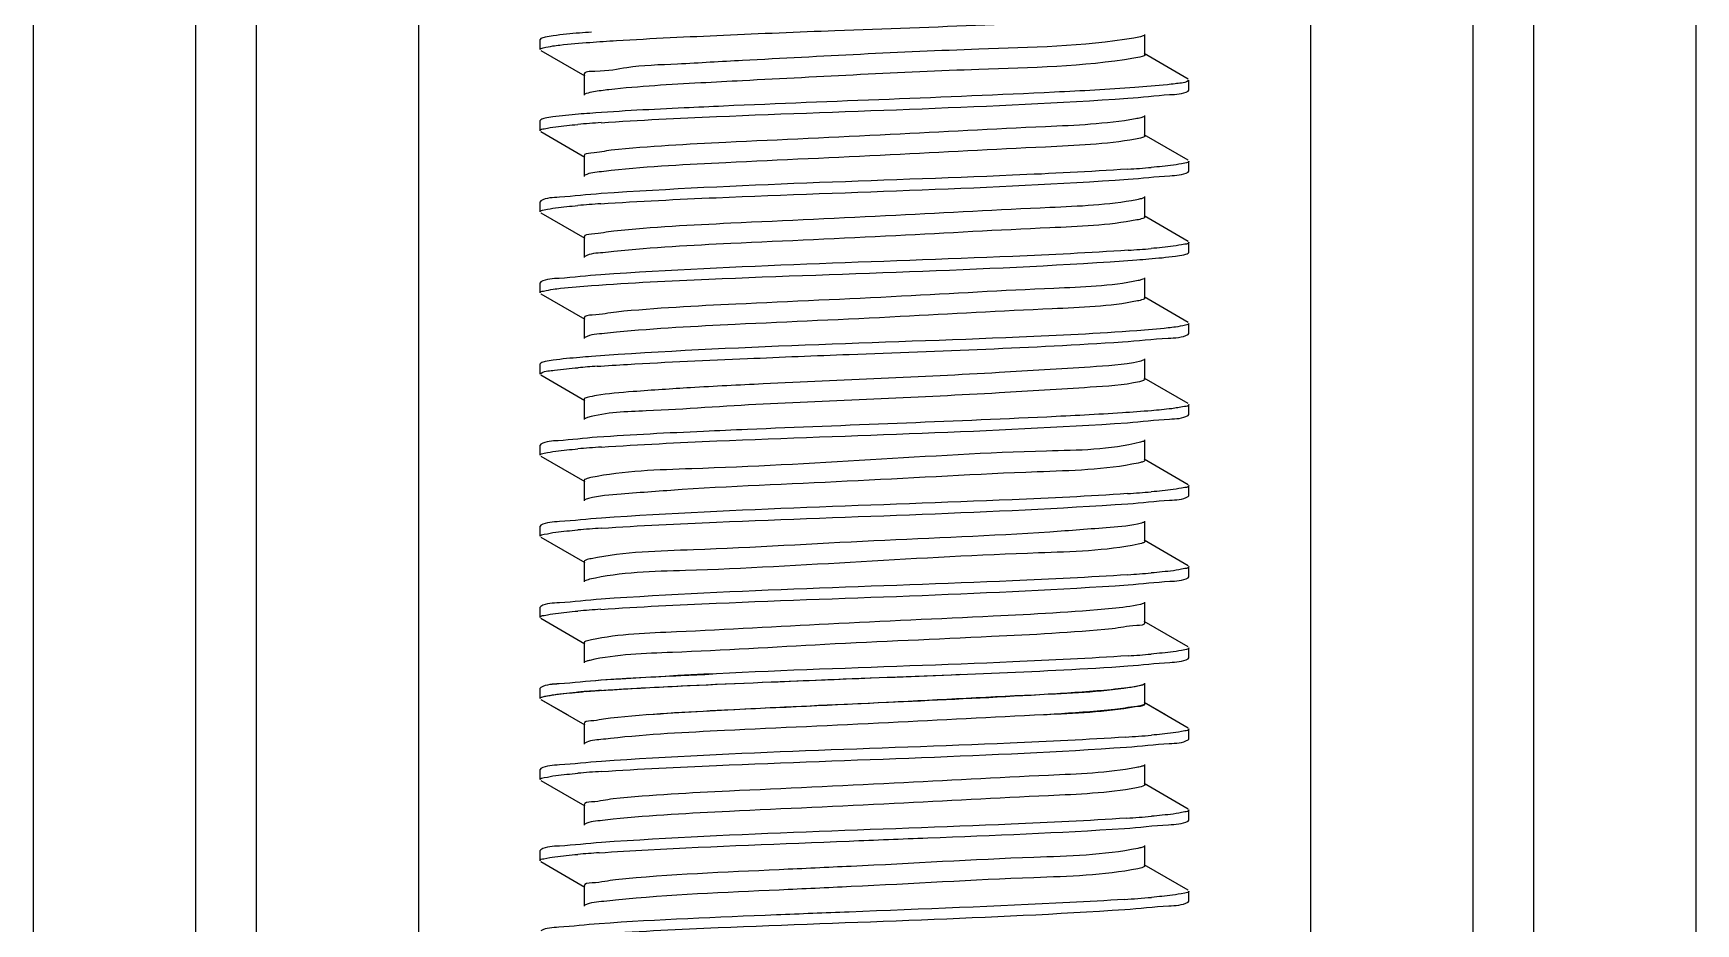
# Model space of a CAD drawing. Extents: x 27938 to 1507990, y 110129 to 923079.
# Drawn here: x 640617.7 to 641105.9, y 381683.1 to 381944.6 of the extents above; entities that cross this region are included whole.
import ezdxf

# ---------------------------------------------------------------- set-up
doc = ezdxf.new("R2010")
doc.units = 0
doc.header["$LTSCALE"] = 1000
doc.header["$MEASUREMENT"] = 0

msp = doc.modelspace()

# ---------------------------------------------------------------- linework, layer by layer
at = {"linetype": 'Continuous'}
for p, q in [((640617.7, 383675.04), (640617.7, 378934.02)), ((640665.32, 383675.04), (640665.32, 378934.02)), ((640683.18, 383675.04), (640683.18, 378934.02)), ((640730.81, 383675.04), (640730.81, 378934.02)), ((640992.75, 383675.04), (640992.75, 378934.02)), ((641040.37, 383675.04), (641040.37, 378934.02)), ((641058.23, 383675.04), (641058.23, 378934.02)), ((641105.86, 383675.04), (641105.86, 378934.02)), ((640944.14, 381938.26), (640944.14, 381944.22)), ((640766.75, 381942.99), (640766.53, 381942.73)), ((640766.53, 381939.75), (640766.53, 381942.73)), ((640766.53, 381939.75), (640766.53, 381942.73)), ((640766.75, 381939.49), (640779.68, 381932.01)), ((640956.8, 381931.08), (640943.88, 381938.57)), ((640779.42, 381932.31), (640779.42, 381926.36)), ((640957.03, 381927.85), (640957.03, 381930.82)), ((640957.03, 381927.85), (640957.03, 381930.82)), ((640780.07, 381926.83), (640779.68, 381926.66)), ((640956.8, 381927.59), (640957.03, 381927.85)), ((640766.75, 381919.18), (640766.53, 381918.92)), ((640766.53, 381915.94), (640766.53, 381918.92)), ((640766.53, 381915.94), (640766.53, 381918.92)), ((640944.14, 381914.45), (640944.14, 381920.4)), ((640766.75, 381915.68), (640779.68, 381908.2)), ((640956.8, 381907.27), (640943.88, 381914.75)), ((640779.42, 381908.5), (640779.42, 381902.54)), ((640957.03, 381904.03), (640957.03, 381907.01)), ((640957.03, 381904.03), (640957.03, 381907.01)), ((640956.8, 381903.77), (640957.03, 381904.03)), ((640766.75, 381895.36), (640766.53, 381895.1)), ((640766.53, 381892.13), (640766.53, 381895.1)), ((640766.53, 381892.13), (640766.53, 381895.1)), ((640944.14, 381890.64), (640944.14, 381896.59)), ((640766.75, 381891.87), (640779.68, 381884.38)), ((640956.8, 381883.46), (640943.88, 381890.94)), ((640779.42, 381884.69), (640779.42, 381878.73)), ((640956.8, 381879.96), (640957.03, 381880.22)), ((640957.03, 381880.22), (640957.03, 381883.2)), ((640957.03, 381880.22), (640957.03, 381883.2)), ((640766.75, 381871.55), (640766.53, 381871.29)), ((640766.53, 381868.31), (640766.53, 381871.29)), ((640766.53, 381868.31), (640766.53, 381871.29)), ((640944.14, 381866.83), (640944.14, 381872.78)), ((640766.75, 381868.05), (640779.68, 381860.57)), ((640956.8, 381859.64), (640943.88, 381867.13)), ((640779.42, 381860.87), (640779.42, 381854.92)), ((640956.8, 381856.15), (640957.03, 381856.41)), ((640957.03, 381856.41), (640957.03, 381859.38)), ((640957.03, 381856.41), (640957.03, 381859.38)), ((640766.75, 381847.74), (640766.53, 381847.48)), ((640766.53, 381844.5), (640766.53, 381847.48)), ((640766.53, 381844.5), (640766.53, 381847.48)), ((640944.14, 381843.01), (640944.14, 381848.97)), ((640766.75, 381844.24), (640779.68, 381836.76)), ((640956.8, 381835.83), (640943.88, 381843.31)), ((640779.42, 381837.06), (640779.42, 381831.11)), ((640956.8, 381832.33), (640957.03, 381832.59)), ((640957.03, 381832.59), (640957.03, 381835.57)), ((640957.03, 381832.59), (640957.03, 381835.57)), ((640766.75, 381823.93), (640766.53, 381823.66)), ((640766.53, 381820.69), (640766.53, 381823.66)), ((640766.53, 381820.69), (640766.53, 381823.66)), ((640944.14, 381819.2), (640944.14, 381825.15)), ((640766.75, 381820.43), (640779.68, 381812.95)), ((640942.8, 381818.52), (640942.1, 381818.35)), ((640956.8, 381812.02), (640943.88, 381819.5)), ((640779.42, 381813.25), (640779.42, 381807.29)), ((640957.03, 381808.78), (640957.03, 381811.76)), ((640957.03, 381808.78), (640957.03, 381811.76)), ((640956.8, 381808.52), (640957.03, 381808.78)), ((640766.75, 381800.11), (640766.53, 381799.85)), ((640766.53, 381796.88), (640766.53, 381799.85)), ((640766.53, 381796.88), (640766.53, 381799.85)), ((640944.14, 381795.39), (640944.14, 381801.34)), ((640766.75, 381796.61), (640779.68, 381789.13)), ((640943.09, 381794.78), (640942.14, 381794.55)), ((640956.8, 381788.21), (640943.88, 381795.69)), ((640779.42, 381789.43), (640779.42, 381783.48)), ((640957.03, 381784.97), (640957.03, 381787.95)), ((640957.03, 381784.97), (640957.03, 381787.95)), ((640956.8, 381784.71), (640957.03, 381784.97)), ((640944.14, 381771.57), (640944.14, 381777.53)), ((640766.75, 381776.3), (640766.53, 381776.04)), ((640766.53, 381773.06), (640766.53, 381776.04)), ((640766.53, 381773.06), (640766.53, 381776.04)), ((640766.75, 381772.8), (640779.68, 381765.32)), ((640956.8, 381764.39), (640943.88, 381771.88)), ((640779.42, 381765.62), (640779.42, 381759.67)), ((640957.03, 381761.16), (640957.03, 381764.13)), ((640957.03, 381761.16), (640957.03, 381764.13)), ((640956.8, 381760.9), (640957.03, 381761.16)), ((640944.14, 381747.76), (640944.14, 381753.72)), ((640944.14, 381747.76), (640944.14, 381753.71)), ((640766.75, 381752.49), (640766.53, 381752.23)), ((640766.75, 381752.49), (640766.53, 381752.23)), ((640766.53, 381749.25), (640766.53, 381752.23)), ((640766.53, 381749.25), (640766.53, 381752.23)), ((640766.53, 381749.25), (640766.53, 381752.23)), ((640766.53, 381749.25), (640766.53, 381752.23)), ((640766.75, 381748.99), (640779.68, 381741.51)), ((640766.75, 381748.99), (640774.63, 381744.43)), ((640956.8, 381740.58), (640943.88, 381748.07)), ((640950.15, 381744.43), (640943.88, 381748.06)), ((640779.42, 381741.81), (640779.42, 381735.86)), ((640957.03, 381737.35), (640957.03, 381740.32)), ((640957.03, 381737.35), (640957.03, 381740.32)), ((640956.8, 381737.08), (640957.03, 381737.35)), ((640766.75, 381728.68), (640766.53, 381728.42)), ((640766.53, 381725.44), (640766.53, 381728.42)), ((640766.53, 381725.44), (640766.53, 381728.42)), ((640944.14, 381723.95), (640944.14, 381729.9)), ((640766.75, 381725.18), (640779.68, 381717.7)), ((640956.8, 381716.77), (640943.88, 381724.25)), ((640779.42, 381718), (640779.42, 381712.04)), ((640957.03, 381713.53), (640957.03, 381716.51)), ((640957.03, 381713.53), (640957.03, 381716.51)), ((640956.8, 381713.27), (640957.03, 381713.53)), ((640766.75, 381704.86), (640766.53, 381704.6)), ((640766.53, 381701.63), (640766.53, 381704.6)), ((640766.53, 381701.63), (640766.53, 381704.6)), ((640944.14, 381700.14), (640944.14, 381706.09)), ((640766.75, 381701.37), (640779.68, 381693.88)), ((640956.8, 381692.96), (640943.88, 381700.44)), ((640779.42, 381694.18), (640779.42, 381688.23)), ((640956.8, 381689.46), (640957.03, 381689.72)), ((640957.03, 381689.72), (640957.03, 381692.7)), ((640957.03, 381689.72), (640957.03, 381692.7))]:
    msp.add_line(p, q, dxfattribs=at)
for centre, radius, start, end in [((640811.84, 381510.09), 409.13, 93.8351, 94.8035), ((640911.77, 382312.19), 408.46, 273.8387, 274.8044), ((640811.68, 381488.31), 407.09, 93.8488, 94.8033), ((640911.86, 382287.21), 407.29, 273.8479, 274.803), ((640810.23, 381458.88), 388.84, 93.9793, 94.8029), ((640811.91, 381413.97), 410, 93.8293, 94.8034), ((640911.61, 382218.9), 410.42, 273.8243, 274.8053), ((640811.85, 381390.99), 409.17, 93.8348, 94.8035), ((640911.76, 382193.17), 408.5, 273.8383, 274.8044), ((640811.69, 381369.18), 407.16, 93.8484, 94.8033), ((640911.86, 382168.15), 407.3, 273.8478, 274.803), ((640811.88, 381342.92), 409.61, 93.832, 94.8034), ((640807.58, 381395.63), 356.73, 94.4326, 94.598), ((640910.95, 382155.75), 418.74, 273.7685, 274.8061), ((640811.92, 381318.59), 410.14, 93.8284, 94.8033), ((640911.32, 382127.29), 414.08, 273.7992, 274.806), ((640810.98, 381306.7), 398.17, 93.9046, 94.8082), ((640910.41, 382115.03), 425.67, 273.7272, 274.8014)]:
    msp.add_arc(centre, radius, start, end, dxfattribs=at)
for points, knots in [([(640820.36, 381944), (640831.28, 381944.48), (640871.54, 381946.17), (640911.84, 381947.33), (640941.14, 381949.44)], [0, 0, 0, 0, 0.271117, 1, 1, 1, 1]), ([(640770.36, 381943.81), (640769.58, 381943.7), (640768.37, 381943.49), (640767.14, 381943.21), (640766.75, 381942.99)], [0, 0, 0, 0, 0.642818, 1, 1, 1, 1]), ([(640781.58, 381944.89), (640780.43, 381944.8), (640776.68, 381944.51), (640772.94, 381944.17), (640770.36, 381943.81)], [0, 0, 0, 0, 0.307553, 1, 1, 1, 1]), ([(640781.13, 381941.88), (640783.74, 381942.07), (640796.81, 381942.93), (640809.9, 381943.54), (640820.36, 381944)], [0, 0, 0, 0, 0.200445, 1, 1, 1, 1]), ([(640940.91, 381943.15), (640925.9, 381940.66), (640887.35, 381939.94), (640849.09, 381937.74), (640825.97, 381936.56)], [0, 0, 0, 0, 0.396629, 1, 1, 1, 1]), ([(640943.88, 381943.92), (640943.55, 381943.73), (640942.55, 381943.45), (640941.55, 381943.26), (640940.91, 381943.15)], [0, 0, 0, 0, 0.371007, 1, 1, 1, 1]), ([(640766.53, 381939.75), (640766.53, 381940.11), (640768.35, 381940.43), (640769.31, 381940.68), (640770.25, 381940.82)], [0, 0, 0, 0, 0.275146, 1, 1, 1, 1]), ([(640770.25, 381940.82), (640770.94, 381940.91), (640774.56, 381941.37), (640778.19, 381941.66), (640781.13, 381941.88)], [0, 0, 0, 0, 0.191295, 1, 1, 1, 1]), ([(640944.14, 381938.26), (640944.14, 381937.94), (640942.61, 381937.54), (640941.73, 381937.33), (640940.91, 381937.2)], [0, 0, 0, 0, 0.282134, 1, 1, 1, 1]), ([(640825.97, 381936.56), (640819.6, 381936.23), (640808.62, 381935.47), (640793.03, 381935), (640785.95, 381933.16), (640779.41, 381933.44), (640779.42, 381932.31)], [0, 0, 0, 0, 0.408517, 0.726153, 0.927696, 1, 1, 1, 1]), ([(640940.91, 381937.2), (640925.9, 381934.71), (640887.35, 381933.99), (640849.09, 381931.79), (640825.97, 381930.61)], [0, 0, 0, 0, 0.396629, 1, 1, 1, 1]), ([(640825.97, 381930.61), (640821.87, 381930.4), (640808.79, 381929.68), (640795.7, 381928.97), (640786.75, 381927.97)], [0, 0, 0, 0, 0.312724, 1, 1, 1, 1]), ([(640941.14, 381928.6), (640933.31, 381928.04), (640893.05, 381925.92), (640852.77, 381924.6), (640820.36, 381923.16)], [0, 0, 0, 0, 0.195012, 1, 1, 1, 1]), ([(640952.96, 381929.71), (640952.21, 381929.61), (640948.28, 381929.14), (640944.33, 381928.83), (640941.14, 381928.6)], [0, 0, 0, 0, 0.191606, 1, 1, 1, 1]), ([(640957.03, 381930.82), (640957.03, 381930.7), (640955.57, 381929.8), (640954.25, 381929.89), (640952.96, 381929.71)], [0, 0, 0, 0, 0.088343, 1, 1, 1, 1]), ([(640786.75, 381927.97), (640785.97, 381927.88), (640783.74, 381927.59), (640781.46, 381927.34), (640780.07, 381926.83)], [0, 0, 0, 0, 0.345772, 1, 1, 1, 1]), ([(640784.48, 381918.3), (640795.76, 381919.07), (640847.31, 381921.56), (640898.91, 381922.74), (640939.11, 381925.48)], [0, 0, 0, 0, 0.219188, 1, 1, 1, 1]), ([(640939.11, 381925.48), (640943.21, 381925.76), (640948.95, 381926.56), (640955.21, 381926.67), (640956.8, 381927.59)], [0, 0, 0, 0, 0.690234, 1, 1, 1, 1]), ([(640770.25, 381919.98), (640769.49, 381919.87), (640768.32, 381919.66), (640767.13, 381919.39), (640766.75, 381919.18)], [0, 0, 0, 0, 0.641633, 1, 1, 1, 1]), ([(640781.13, 381921.04), (640780.01, 381920.96), (640776.38, 381920.67), (640772.75, 381920.34), (640770.25, 381919.98)], [0, 0, 0, 0, 0.307541, 1, 1, 1, 1]), ([(640820.36, 381923.16), (640816.51, 381922.99), (640803.43, 381922.39), (640790.34, 381921.73), (640781.13, 381921.04)], [0, 0, 0, 0, 0.294264, 1, 1, 1, 1]), ([(640941.36, 381919.42), (640932.64, 381917.86), (640908.51, 381916.91), (640868.47, 381914.67), (640825.95, 381912.77), (640798.62, 381911.38), (640787.44, 381910.19)], [0, 0, 0, 0, 0.172177, 0.467909, 0.781292, 1, 1, 1, 1]), ([(640943.88, 381920.1), (640943.59, 381919.94), (640942.74, 381919.69), (640941.89, 381919.51), (640941.36, 381919.42)], [0, 0, 0, 0, 0.377707, 1, 1, 1, 1]), ([(640766.53, 381915.94), (640766.53, 381916.37), (640768.81, 381916.66), (640769.96, 381916.97), (640771.12, 381917.12)], [0, 0, 0, 0, 0.271545, 1, 1, 1, 1]), ([(640944.14, 381914.45), (640944.14, 381914.17), (640942.84, 381913.77), (640942.06, 381913.59), (640941.36, 381913.46)], [0, 0, 0, 0, 0.285905, 1, 1, 1, 1]), ([(640787.44, 381910.19), (640785.44, 381909.97), (640783.53, 381909.38), (640779.41, 381909.23), (640779.42, 381908.5)], [0, 0, 0, 0, 0.73335, 1, 1, 1, 1]), ([(640941.36, 381913.46), (640932.64, 381911.91), (640908.51, 381910.96), (640868.47, 381908.71), (640825.95, 381906.82), (640798.62, 381905.43), (640787.44, 381904.23)], [0, 0, 0, 0, 0.172177, 0.467909, 0.781292, 1, 1, 1, 1]), ([(640787.44, 381904.23), (640786.47, 381904.13), (640783.9, 381903.74), (640781.1, 381903.67), (640779.68, 381902.85)], [0, 0, 0, 0, 0.372967, 1, 1, 1, 1]), ([(640939.11, 381904.65), (640927.83, 381903.88), (640876.29, 381901.4), (640824.68, 381900.21), (640784.48, 381897.47)], [0, 0, 0, 0, 0.219095, 1, 1, 1, 1]), ([(640957.03, 381907.01), (640957.03, 381906.58), (640954.76, 381906.29), (640953.61, 381905.98), (640952.47, 381905.83)], [0, 0, 0, 0, 0.271629, 1, 1, 1, 1]), ([(640784.36, 381894.48), (640795.64, 381895.25), (640847.26, 381897.74), (640898.93, 381898.93), (640939.19, 381901.68)], [0, 0, 0, 0, 0.218979, 1, 1, 1, 1]), ([(640939.19, 381901.68), (640943.27, 381901.95), (640948.98, 381902.75), (640955.21, 381902.86), (640956.8, 381903.77)], [0, 0, 0, 0, 0.690139, 1, 1, 1, 1]), ([(640784.48, 381897.47), (640780.38, 381897.19), (640774.62, 381896.39), (640768.35, 381896.28), (640766.76, 381895.36)], [0, 0, 0, 0, 0.690277, 1, 1, 1, 1]), ([(640941.77, 381895.68), (640933.35, 381894.05), (640909.61, 381893.21), (640869.93, 381890.89), (640827.23, 381889.03), (640799.59, 381887.62), (640788.17, 381886.45)], [0, 0, 0, 0, 0.167069, 0.460858, 0.776177, 1, 1, 1, 1]), ([(640943.88, 381896.29), (640943.63, 381896.15), (640942.92, 381895.92), (640942.21, 381895.76), (640941.77, 381895.68)], [0, 0, 0, 0, 0.385224, 1, 1, 1, 1]), ([(640766.53, 381892.13), (640766.53, 381892.56), (640768.8, 381892.84), (640769.95, 381893.16), (640771.09, 381893.3)], [0, 0, 0, 0, 0.271633, 1, 1, 1, 1]), ([(640941.77, 381889.73), (640933.35, 381888.1), (640909.61, 381887.25), (640869.93, 381884.94), (640827.23, 381883.08), (640799.59, 381881.67), (640788.17, 381880.5)], [0, 0, 0, 0, 0.167069, 0.460858, 0.776177, 1, 1, 1, 1]), ([(640944.14, 381890.64), (640944.14, 381890.39), (640943.06, 381890), (640942.37, 381889.84), (640941.77, 381889.73)], [0, 0, 0, 0, 0.290456, 1, 1, 1, 1]), ([(640788.17, 381886.45), (640785.99, 381886.22), (640783.92, 381885.57), (640779.41, 381885.48), (640779.42, 381884.69)], [0, 0, 0, 0, 0.734177, 1, 1, 1, 1]), ([(640788.17, 381880.5), (640787.1, 381880.39), (640784.29, 381879.97), (640781.23, 381879.94), (640779.68, 381879.03)], [0, 0, 0, 0, 0.374915, 1, 1, 1, 1]), ([(640939.19, 381880.84), (640927.9, 381880.07), (640876.29, 381877.58), (640824.61, 381876.4), (640784.36, 381873.65)], [0, 0, 0, 0, 0.219017, 1, 1, 1, 1]), ([(640957.03, 381883.2), (640957.03, 381882.77), (640954.76, 381882.48), (640953.6, 381882.17), (640952.46, 381882.02)], [0, 0, 0, 0, 0.271602, 1, 1, 1, 1]), ([(640953.12, 381879.13), (640953.92, 381879.24), (640955.15, 381879.46), (640956.41, 381879.74), (640956.8, 381879.96)], [0, 0, 0, 0, 0.643592, 1, 1, 1, 1]), ([(640781.64, 381870.48), (640793.09, 381871.32), (640846.47, 381873.92), (640899.91, 381874.98), (640941.74, 381878.04)], [0, 0, 0, 0, 0.215017, 1, 1, 1, 1]), ([(640941.74, 381878.04), (640942.91, 381878.13), (640946.71, 381878.43), (640950.51, 381878.76), (640953.12, 381879.13)], [0, 0, 0, 0, 0.307338, 1, 1, 1, 1]), ([(640784.36, 381873.65), (640780.28, 381873.37), (640774.57, 381872.58), (640768.34, 381872.46), (640766.76, 381871.55)], [0, 0, 0, 0, 0.690149, 1, 1, 1, 1]), ([(640770.38, 381869.4), (640771.09, 381869.5), (640774.84, 381869.96), (640778.6, 381870.25), (640781.64, 381870.48)], [0, 0, 0, 0, 0.19129, 1, 1, 1, 1]), ([(640942.15, 381871.94), (640934.04, 381870.24), (640910.68, 381869.52), (640871.38, 381867.12), (640828.51, 381865.29), (640800.59, 381863.86), (640788.93, 381862.71)], [0, 0, 0, 0, 0.161939, 0.453776, 0.771039, 1, 1, 1, 1]), ([(640943.88, 381872.48), (640943.67, 381872.36), (640943.09, 381872.16), (640942.5, 381872.02), (640942.15, 381871.94)], [0, 0, 0, 0, 0.393704, 1, 1, 1, 1]), ([(640766.53, 381868.31), (640766.53, 381868.68), (640768.42, 381869), (640769.41, 381869.26), (640770.38, 381869.4)], [0, 0, 0, 0, 0.274546, 1, 1, 1, 1]), ([(640941.95, 381865.95), (640933.73, 381864.3), (640910.31, 381863.5), (640871, 381861.16), (640828.3, 381859.33), (640800.52, 381857.9), (640788.93, 381856.76)], [0, 0, 0, 0, 0.164046, 0.455922, 0.77202, 1, 1, 1, 1]), ([(640944.14, 381866.83), (640944.14, 381866.59), (640943.15, 381866.21), (640942.5, 381866.06), (640941.95, 381865.95)], [0, 0, 0, 0, 0.292762, 1, 1, 1, 1]), ([(640788.93, 381862.71), (640786.56, 381862.48), (640784.33, 381861.75), (640779.42, 381861.73), (640779.42, 381860.87)], [0, 0, 0, 0, 0.734857, 1, 1, 1, 1]), ([(640788.93, 381856.76), (640787.76, 381856.64), (640784.7, 381856.2), (640781.36, 381856.2), (640779.68, 381855.22)], [0, 0, 0, 0, 0.376685, 1, 1, 1, 1]), ([(640941.74, 381857.21), (640930.25, 381856.37), (640876.88, 381853.76), (640823.43, 381852.72), (640781.64, 381849.64)], [0, 0, 0, 0, 0.215701, 1, 1, 1, 1]), ([(640937.49, 381853.94), (640941.97, 381854.23), (640948.23, 381855.1), (640955.07, 381855.15), (640956.8, 381856.15)], [0, 0, 0, 0, 0.691739, 1, 1, 1, 1]), ([(640953.12, 381858.29), (640952.4, 381858.19), (640948.61, 381857.73), (640944.81, 381857.43), (640941.74, 381857.21)], [0, 0, 0, 0, 0.191465, 1, 1, 1, 1]), ([(640957.03, 381859.38), (640957.03, 381859.01), (640955.11, 381858.69), (640954.1, 381858.43), (640953.12, 381858.29)], [0, 0, 0, 0, 0.27426, 1, 1, 1, 1]), ([(640827.39, 381849.05), (640837.35, 381849.48), (640874.05, 381850.99), (640910.78, 381852.19), (640937.49, 381853.94)], [0, 0, 0, 0, 0.271359, 1, 1, 1, 1]), ([(640766.53, 381844.5), (640766.53, 381844.63), (640768.08, 381845.55), (640769.45, 381845.46), (640770.8, 381845.64)], [0, 0, 0, 0, 0.087421, 1, 1, 1, 1]), ([(640770.38, 381848.56), (640769.59, 381848.45), (640768.38, 381848.24), (640767.14, 381847.96), (640766.75, 381847.74)], [0, 0, 0, 0, 0.642986, 1, 1, 1, 1]), ([(640781.64, 381849.64), (640780.48, 381849.56), (640776.72, 381849.26), (640772.96, 381848.92), (640770.38, 381848.56)], [0, 0, 0, 0, 0.307532, 1, 1, 1, 1]), ([(640783.25, 381846.78), (640786.22, 381846.99), (640800.93, 381847.9), (640815.65, 381848.55), (640827.39, 381849.05)], [0, 0, 0, 0, 0.202501, 1, 1, 1, 1]), ([(640942.49, 381848.21), (640937.78, 381847.12), (640923.93, 381846.35), (640887.2, 381843.89), (640855.12, 381842.75), (640832.04, 381841.61)], [0, 0, 0, 0, 0.131194, 0.373535, 1, 1, 1, 1]), ([(640943.88, 381848.66), (640943.71, 381848.57), (640943.25, 381848.39), (640942.78, 381848.27), (640942.49, 381848.21)], [0, 0, 0, 0, 0.40332, 1, 1, 1, 1]), ([(640832.04, 381841.61), (640824.91, 381841.26), (640812.05, 381840.62), (640796.12, 381839.52), (640785.3, 381838.69), (640781.18, 381837.82), (640779.42, 381837.42), (640779.42, 381837.06)], [0, 0, 0, 0, 0.404312, 0.722616, 0.926229, 0.979509, 1, 1, 1, 1]), ([(640942.49, 381842.25), (640937.78, 381841.16), (640923.93, 381840.39), (640887.2, 381837.93), (640855.12, 381836.8), (640832.04, 381835.66)], [0, 0, 0, 0, 0.131194, 0.373535, 1, 1, 1, 1]), ([(640944.14, 381843.01), (640944.14, 381842.83), (640943.43, 381842.47), (640942.91, 381842.35), (640942.49, 381842.25)], [0, 0, 0, 0, 0.302831, 1, 1, 1, 1]), ([(640780.44, 381831.7), (640780.29, 381831.66), (640780.03, 381831.58), (640779.78, 381831.47), (640779.68, 381831.41)], [0, 0, 0, 0, 0.571302, 1, 1, 1, 1]), ([(640832.04, 381835.66), (640820.59, 381835.09), (640803.51, 381833.67), (640786, 381833.33), (640780.44, 381831.7)], [0, 0, 0, 0, 0.664278, 1, 1, 1, 1]), ([(640937.49, 381833.1), (640930.1, 381832.62), (640893.41, 381830.73), (640856.69, 381829.47), (640827.39, 381828.22)], [0, 0, 0, 0, 0.201596, 1, 1, 1, 1]), ([(640938.98, 381830.22), (640943.11, 381830.5), (640948.89, 381831.3), (640955.19, 381831.41), (640956.8, 381832.33)], [0, 0, 0, 0, 0.690375, 1, 1, 1, 1]), ([(640957.03, 381835.57), (640957.03, 381835.1), (640954.5, 381834.84), (640953.25, 381834.49), (640951.99, 381834.33)], [0, 0, 0, 0, 0.270133, 1, 1, 1, 1]), ([(640827.39, 381828.22), (640823.1, 381828.03), (640808.38, 381827.38), (640793.66, 381826.68), (640783.25, 381825.94)], [0, 0, 0, 0, 0.291422, 1, 1, 1, 1]), ([(640784.53, 381823.06), (640795.8, 381823.82), (640847.29, 381826.3), (640898.83, 381827.5), (640938.98, 381830.22)], [0, 0, 0, 0, 0.219183, 1, 1, 1, 1]), ([(640766.53, 381820.69), (640766.53, 381821.12), (640768.82, 381821.41), (640769.97, 381821.72), (640771.13, 381821.87)], [0, 0, 0, 0, 0.271499, 1, 1, 1, 1]), ([(640783.25, 381825.94), (640779.44, 381825.68), (640774.08, 381824.93), (640768.25, 381824.79), (640766.75, 381823.93)], [0, 0, 0, 0, 0.688907, 1, 1, 1, 1]), ([(640942.8, 381824.47), (640933.85, 381822.17), (640907.04, 381822.02), (640863.29, 381819.17), (640818.74, 381816.76), (640791.15, 381816.11), (640781.45, 381814.09)], [0, 0, 0, 0, 0.171431, 0.491399, 0.816224, 1, 1, 1, 1]), ([(640943.88, 381824.85), (640943.74, 381824.77), (640943.39, 381824.63), (640943.02, 381824.53), (640942.8, 381824.47)], [0, 0, 0, 0, 0.414289, 1, 1, 1, 1]), ([(640942.1, 381818.35), (640932.38, 381816.34), (640904.74, 381815.74), (640860.24, 381812.94), (640819.42, 381811.48), (640793.09, 381809.47), (640783.84, 381808.78), (640780.71, 381807.97)], [0, 0, 0, 0, 0.184068, 0.509201, 0.829117, 0.940109, 1, 1, 1, 1]), ([(640944.14, 381819.2), (640944.14, 381819.04), (640943.58, 381818.71), (640943.15, 381818.6), (640942.8, 381818.52)], [0, 0, 0, 0, 0.311313, 1, 1, 1, 1]), ([(640781.45, 381814.09), (640780.94, 381813.98), (640780.33, 381813.84), (640779.42, 381813.47), (640779.42, 381813.25)], [0, 0, 0, 0, 0.705293, 1, 1, 1, 1]), ([(640957.03, 381811.76), (640957.03, 381811.33), (640954.76, 381811.04), (640953.61, 381810.73), (640952.46, 381810.58)], [0, 0, 0, 0, 0.271599, 1, 1, 1, 1]), ([(640780.71, 381807.97), (640780.51, 381807.91), (640780.15, 381807.81), (640779.81, 381807.67), (640779.68, 381807.6)], [0, 0, 0, 0, 0.58408, 1, 1, 1, 1]), ([(640938.98, 381809.39), (640927.7, 381808.62), (640876.22, 381806.14), (640824.67, 381804.95), (640784.53, 381802.22)], [0, 0, 0, 0, 0.219354, 1, 1, 1, 1]), ([(640939.11, 381806.42), (640943.2, 381806.7), (640948.95, 381807.49), (640955.2, 381807.6), (640956.8, 381808.52)], [0, 0, 0, 0, 0.690237, 1, 1, 1, 1]), ([(640784.53, 381802.22), (640780.42, 381801.94), (640774.65, 381801.14), (640768.36, 381801.03), (640766.76, 381800.11)], [0, 0, 0, 0, 0.690331, 1, 1, 1, 1]), ([(640784.48, 381799.24), (640795.77, 381800.01), (640847.31, 381802.49), (640898.91, 381803.68), (640939.11, 381806.42)], [0, 0, 0, 0, 0.219191, 1, 1, 1, 1]), ([(640766.53, 381796.88), (640766.53, 381797.31), (640768.81, 381797.59), (640769.96, 381797.91), (640771.12, 381798.06)], [0, 0, 0, 0, 0.271543, 1, 1, 1, 1]), ([(640943.09, 381800.73), (640940.11, 381799.87), (640931.03, 381799.24), (640904.93, 381797.15), (640864.02, 381795.73), (640819.26, 381792.92), (640791.36, 381792.31), (640781.51, 381790.29)], [0, 0, 0, 0, 0.057446, 0.166902, 0.486553, 0.813832, 1, 1, 1, 1]), ([(640943.88, 381801.04), (640943.77, 381800.98), (640943.51, 381800.86), (640943.24, 381800.78), (640943.09, 381800.73)], [0, 0, 0, 0, 0.426856, 1, 1, 1, 1]), ([(640942.14, 381794.55), (640932.55, 381792.54), (640905.21, 381791.91), (640860.96, 381789.44), (640817.12, 381786.77), (640790.21, 381786.38), (640781.02, 381784.23)], [0, 0, 0, 0, 0.181951, 0.50465, 0.824728, 1, 1, 1, 1]), ([(640944.14, 381795.39), (640944.14, 381795.25), (640943.72, 381794.96), (640943.36, 381794.86), (640943.09, 381794.78)], [0, 0, 0, 0, 0.321911, 1, 1, 1, 1]), ([(640781.51, 381790.29), (640780.98, 381790.18), (640780.36, 381790.04), (640779.42, 381789.66), (640779.42, 381789.43)], [0, 0, 0, 0, 0.706048, 1, 1, 1, 1]), ([(640957.03, 381787.95), (640957.03, 381787.52), (640954.76, 381787.23), (640953.61, 381786.92), (640952.47, 381786.77)], [0, 0, 0, 0, 0.271629, 1, 1, 1, 1]), ([(640781.02, 381784.23), (640780.75, 381784.17), (640780.29, 381784.05), (640779.85, 381783.88), (640779.68, 381783.78)], [0, 0, 0, 0, 0.595248, 1, 1, 1, 1]), ([(640784.36, 381775.42), (640795.65, 381776.19), (640847.26, 381778.68), (640898.93, 381779.86), (640939.19, 381782.61)], [0, 0, 0, 0, 0.218987, 1, 1, 1, 1]), ([(640939.11, 381785.58), (640927.83, 381784.81), (640876.29, 381782.33), (640824.68, 381781.14), (640784.48, 381778.4)], [0, 0, 0, 0, 0.2191, 1, 1, 1, 1]), ([(640939.19, 381782.61), (640943.27, 381782.89), (640948.98, 381783.68), (640955.21, 381783.79), (640956.8, 381784.71)], [0, 0, 0, 0, 0.69014, 1, 1, 1, 1]), ([(640784.48, 381778.4), (640780.38, 381778.13), (640774.63, 381777.33), (640768.36, 381777.22), (640766.76, 381776.3)], [0, 0, 0, 0, 0.690279, 1, 1, 1, 1]), ([(640943.88, 381777.23), (640943.55, 381777.03), (640940.44, 381776.21), (640937.29, 381775.95), (640934.52, 381775.68)], [0, 0, 0, 0, 0.122149, 1, 1, 1, 1]), ([(640766.53, 381773.06), (640766.53, 381773.49), (640768.8, 381773.78), (640769.95, 381774.09), (640771.09, 381774.24)], [0, 0, 0, 0, 0.27163, 1, 1, 1, 1]), ([(640934.52, 381775.68), (640922.91, 381774.54), (640895.12, 381773.11), (640852.43, 381771.28), (640813.17, 381768.94), (640789.8, 381768.15), (640781.6, 381766.5)], [0, 0, 0, 0, 0.228484, 0.544623, 0.836244, 1, 1, 1, 1]), ([(640934.52, 381769.72), (640922.75, 381768.57), (640894.6, 381767.12), (640851.49, 381765.33), (640812.28, 381762.83), (640789.04, 381762.24), (640781.12, 381760.44)], [0, 0, 0, 0, 0.230953, 0.550009, 0.841524, 1, 1, 1, 1]), ([(640944.14, 381771.57), (640944.14, 381770.7), (640939.17, 381770.7), (640936.92, 381769.96), (640934.52, 381769.72)], [0, 0, 0, 0, 0.265061, 1, 1, 1, 1]), ([(640781.6, 381766.5), (640781.05, 381766.38), (640780.4, 381766.24), (640779.42, 381765.85), (640779.42, 381765.62)], [0, 0, 0, 0, 0.707083, 1, 1, 1, 1]), ([(640957.03, 381764.13), (640957.03, 381763.7), (640954.76, 381763.42), (640953.6, 381763.1), (640952.46, 381762.95)], [0, 0, 0, 0, 0.271603, 1, 1, 1, 1]), ([(640781.12, 381760.44), (640780.83, 381760.37), (640780.34, 381760.25), (640779.86, 381760.07), (640779.68, 381759.97)], [0, 0, 0, 0, 0.598262, 1, 1, 1, 1]), ([(640939.19, 381761.78), (640927.9, 381761), (640876.29, 381758.52), (640824.62, 381757.33), (640784.36, 381754.58)], [0, 0, 0, 0, 0.219015, 1, 1, 1, 1]), ([(640834.63, 381754.11), (640844.33, 381754.51), (640879.17, 381755.93), (640914.03, 381757.08), (640939.15, 381758.8)], [0, 0, 0, 0, 0.278136, 1, 1, 1, 1]), ([(640939.15, 381758.8), (640943.23, 381759.07), (640948.96, 381759.87), (640955.21, 381759.98), (640956.8, 381760.9)], [0, 0, 0, 0, 0.690177, 1, 1, 1, 1]), ([(640784.41, 381754.59), (640780.32, 381754.31), (640774.59, 381753.52), (640768.35, 381753.4), (640766.76, 381752.49)], [0, 0, 0, 0, 0.690202, 1, 1, 1, 1]), ([(640784.36, 381754.58), (640780.29, 381754.31), (640774.57, 381753.51), (640768.34, 381753.4), (640766.76, 381752.49)], [0, 0, 0, 0, 0.690152, 1, 1, 1, 1]), ([(640780.01, 381751.29), (640783.49, 381751.56), (640801.68, 381752.74), (640819.9, 381753.5), (640834.63, 381754.11)], [0, 0, 0, 0, 0.191198, 1, 1, 1, 1]), ([(640817.28, 381756.34), (640814.14, 381756.2), (640803.18, 381755.69), (640792.22, 381755.12), (640784.41, 381754.59)], [0, 0, 0, 0, 0.286136, 1, 1, 1, 1]), ([(640784.51, 381751.62), (640791.43, 381752.09), (640826.54, 381753.95), (640861.67, 381755.17), (640889.87, 381756.34)], [0, 0, 0, 0, 0.197351, 1, 1, 1, 1]), ([(640943.88, 381753.41), (640943.57, 381753.23), (640940.72, 381752.45), (640937.82, 381752.2), (640935.29, 381751.94)], [0, 0, 0, 0, 0.124256, 1, 1, 1, 1]), ([(640943.88, 381753.42), (640943.58, 381753.24), (640942.68, 381752.99), (640941.79, 381752.8), (640941.22, 381752.71)], [0, 0, 0, 0, 0.375581, 1, 1, 1, 1]), ([(640766.53, 381749.25), (640766.53, 381749.69), (640768.81, 381749.97), (640769.97, 381750.28), (640771.12, 381750.43)], [0, 0, 0, 0, 0.271516, 1, 1, 1, 1]), ([(640766.53, 381749.25), (640766.53, 381749.56), (640768.02, 381749.9), (640768.86, 381750.1), (640769.64, 381750.22)], [0, 0, 0, 0, 0.278908, 1, 1, 1, 1]), ([(640769.64, 381750.22), (640770.23, 381750.31), (640773.34, 381750.74), (640776.46, 381751.01), (640778.98, 381751.21)], [0, 0, 0, 0, 0.190214, 1, 1, 1, 1]), ([(640941.22, 381752.71), (640932.42, 381751.17), (640908.18, 381750.19), (640868.03, 381747.97), (640825.57, 381746.06), (640798.33, 381744.68), (640787.23, 381743.47)], [0, 0, 0, 0, 0.173733, 0.470057, 0.78285, 1, 1, 1, 1]), ([(640935.29, 381751.94), (640929.61, 381751.36), (640897.3, 381749.18), (640864.94, 381747.95), (640838.31, 381746.67)], [0, 0, 0, 0, 0.176303, 1, 1, 1, 1]), ([(640787.23, 381743.47), (640785.28, 381743.26), (640783.41, 381742.69), (640779.41, 381742.53), (640779.42, 381741.81)], [0, 0, 0, 0, 0.733065, 1, 1, 1, 1]), ([(640941.22, 381746.75), (640932.42, 381745.22), (640908.18, 381744.24), (640868.03, 381742.01), (640825.57, 381740.1), (640798.33, 381738.72), (640787.23, 381737.52)], [0, 0, 0, 0, 0.173733, 0.470057, 0.78285, 1, 1, 1, 1]), ([(640838.31, 381746.67), (640834.53, 381746.49), (640821.2, 381745.83), (640807.87, 381745.12), (640798.33, 381744.43)], [0, 0, 0, 0, 0.28332, 1, 1, 1, 1]), ([(640935.29, 381745.99), (640933.89, 381745.85), (640926.93, 381745.21), (640919.95, 381744.77), (640914.37, 381744.43)], [0, 0, 0, 0, 0.200678, 1, 1, 1, 1]), ([(640944.14, 381747.76), (640944.14, 381746.96), (640939.58, 381746.88), (640937.5, 381746.21), (640935.29, 381745.99)], [0, 0, 0, 0, 0.265734, 1, 1, 1, 1]), ([(640944.14, 381747.76), (640944.14, 381747.47), (640942.77, 381747.07), (640941.96, 381746.88), (640941.22, 381746.75)], [0, 0, 0, 0, 0.284681, 1, 1, 1, 1]), ([(640957.03, 381740.32), (640957.03, 381739.88), (640954.72, 381739.6), (640953.55, 381739.28), (640952.38, 381739.13)], [0, 0, 0, 0, 0.271295, 1, 1, 1, 1]), ([(640787.23, 381737.52), (640786.28, 381737.42), (640783.78, 381737.04), (640781.07, 381736.96), (640779.68, 381736.16)], [0, 0, 0, 0, 0.372335, 1, 1, 1, 1]), ([(640938.47, 381737.92), (640927.16, 381737.16), (640875.84, 381734.69), (640824.46, 381733.5), (640784.51, 381730.78)], [0, 0, 0, 0, 0.220579, 1, 1, 1, 1]), ([(640784.54, 381727.81), (640795.78, 381728.57), (640847.19, 381731.05), (640898.65, 381732.25), (640938.75, 381734.96)], [0, 0, 0, 0, 0.218972, 1, 1, 1, 1]), ([(640938.75, 381734.96), (640942.93, 381735.24), (640948.79, 381736.05), (640955.18, 381736.15), (640956.8, 381737.08)], [0, 0, 0, 0, 0.690613, 1, 1, 1, 1]), ([(640784.51, 381730.78), (640780.4, 381730.5), (640774.64, 381729.71), (640768.36, 381729.6), (640766.76, 381728.68)], [0, 0, 0, 0, 0.690305, 1, 1, 1, 1]), ([(640941.64, 381728.97), (640933.14, 381727.37), (640909.28, 381726.49), (640869.48, 381724.19), (640826.84, 381722.32), (640799.29, 381720.92), (640787.95, 381719.74)], [0, 0, 0, 0, 0.168631, 0.463014, 0.777741, 1, 1, 1, 1]), ([(640943.88, 381729.6), (640943.62, 381729.45), (640942.87, 381729.22), (640942.12, 381729.06), (640941.64, 381728.97)], [0, 0, 0, 0, 0.382833, 1, 1, 1, 1]), ([(640766.53, 381725.44), (640766.53, 381725.87), (640768.82, 381726.16), (640769.98, 381726.47), (640771.13, 381726.62)], [0, 0, 0, 0, 0.271492, 1, 1, 1, 1]), ([(640944.14, 381723.95), (640944.14, 381723.69), (640942.99, 381723.3), (640942.28, 381723.13), (640941.64, 381723.02)], [0, 0, 0, 0, 0.288971, 1, 1, 1, 1]), ([(640787.95, 381719.74), (640785.82, 381719.52), (640783.8, 381718.88), (640779.41, 381718.77), (640779.42, 381718)], [0, 0, 0, 0, 0.733941, 1, 1, 1, 1]), ([(640941.64, 381723.02), (640933.14, 381721.41), (640909.28, 381720.53), (640869.48, 381718.24), (640826.84, 381716.37), (640799.29, 381714.96), (640787.95, 381713.78)], [0, 0, 0, 0, 0.168631, 0.463014, 0.777741, 1, 1, 1, 1]), ([(640787.95, 381713.78), (640786.9, 381713.68), (640784.17, 381713.27), (640781.19, 381713.23), (640779.68, 381712.35)], [0, 0, 0, 0, 0.37434, 1, 1, 1, 1]), ([(640938.75, 381714.12), (640927.46, 381713.36), (640876.06, 381710.89), (640824.59, 381709.69), (640784.54, 381706.97)], [0, 0, 0, 0, 0.219886, 1, 1, 1, 1]), ([(640957.03, 381716.51), (640957.03, 381716.08), (640954.74, 381715.79), (640953.59, 381715.48), (640952.43, 381715.33)], [0, 0, 0, 0, 0.27148, 1, 1, 1, 1]), ([(640857.24, 381707.4), (640864.95, 381707.71), (640891.9, 381708.79), (640918.86, 381709.82), (640938.08, 381711.1)], [0, 0, 0, 0, 0.286007, 1, 1, 1, 1]), ([(640938.08, 381711.1), (640942.42, 381711.39), (640948.49, 381712.23), (640955.12, 381712.31), (640956.8, 381713.27)], [0, 0, 0, 0, 0.691254, 1, 1, 1, 1]), ([(640784.54, 381706.97), (640780.42, 381706.69), (640774.65, 381705.89), (640768.36, 381705.79), (640766.76, 381704.86)], [0, 0, 0, 0, 0.690338, 1, 1, 1, 1]), ([(640783.86, 381703.95), (640788.65, 381704.28), (640813.1, 381705.68), (640837.57, 381706.62), (640857.24, 381707.4)], [0, 0, 0, 0, 0.196017, 1, 1, 1, 1]), ([(640942.03, 381705.23), (640932.03, 381703.18), (640903.72, 381702.6), (640875.74, 381700.78), (640857.85, 381699.96)], [0, 0, 0, 0, 0.363233, 1, 1, 1, 1]), ([(640943.88, 381705.79), (640943.66, 381705.66), (640943.04, 381705.46), (640942.42, 381705.31), (640942.03, 381705.23)], [0, 0, 0, 0, 0.391017, 1, 1, 1, 1]), ([(640766.53, 381701.63), (640766.53, 381702.04), (640768.67, 381702.34), (640769.77, 381702.63), (640770.86, 381702.77)], [0, 0, 0, 0, 0.272443, 1, 1, 1, 1]), ([(640857.85, 381699.96), (640850.82, 381699.63), (640827.76, 381698.51), (640804.67, 381697.6), (640788.7, 381696)], [0, 0, 0, 0, 0.304662, 1, 1, 1, 1]), ([(640942.03, 381699.28), (640932.03, 381697.23), (640903.72, 381696.64), (640875.74, 381694.83), (640857.85, 381694)], [0, 0, 0, 0, 0.363233, 1, 1, 1, 1]), ([(640944.14, 381700.14), (640944.14, 381699.91), (640943.19, 381699.53), (640942.57, 381699.39), (640942.03, 381699.28)], [0, 0, 0, 0, 0.294214, 1, 1, 1, 1]), ([(640788.7, 381696), (640786.38, 381695.77), (640784.2, 381695.06), (640779.42, 381695.03), (640779.42, 381694.18)], [0, 0, 0, 0, 0.734703, 1, 1, 1, 1]), ([(640788.7, 381690.05), (640787.55, 381689.93), (640784.57, 381689.5), (640781.32, 381689.49), (640779.68, 381688.53)], [0, 0, 0, 0, 0.376214, 1, 1, 1, 1]), ([(640857.85, 381694), (640850.82, 381693.68), (640827.76, 381692.56), (640804.67, 381691.64), (640788.7, 381690.05)], [0, 0, 0, 0, 0.304662, 1, 1, 1, 1]), ([(640938.08, 381690.26), (640932.73, 381689.91), (640905.79, 381688.43), (640878.84, 381687.42), (640857.24, 381686.56)], [0, 0, 0, 0, 0.198662, 1, 1, 1, 1]), ([(640938.19, 381687.3), (640942.5, 381687.58), (640948.54, 381688.42), (640955.13, 381688.5), (640956.8, 381689.46)], [0, 0, 0, 0, 0.691163, 1, 1, 1, 1]), ([(640957.03, 381692.7), (640957.03, 381692.24), (640954.63, 381691.97), (640953.43, 381691.64), (640952.22, 381691.49)], [0, 0, 0, 0, 0.270823, 1, 1, 1, 1]), ([(640857.24, 381686.56), (640850.12, 381686.28), (640825.66, 381685.28), (640801.19, 381684.31), (640783.86, 381683.11)], [0, 0, 0, 0, 0.290714, 1, 1, 1, 1]), ([(640785.14, 381680.22), (640796.34, 381680.97), (640847.36, 381683.42), (640898.43, 381684.65), (640938.19, 381687.3)], [0, 0, 0, 0, 0.219814, 1, 1, 1, 1]), ([(640783.86, 381683.11), (640779.91, 381682.84), (640774.35, 381682.07), (640768.3, 381681.94), (640766.75, 381681.05)], [0, 0, 0, 0, 0.689661, 1, 1, 1, 1])]:
    msp.add_open_spline(points, degree=3, knots=knots, dxfattribs=at)
for points in [[(640771.12, 381917.12), (640773.26, 381917.4), (640775.42, 381917.6), (640777.58, 381917.78)], [(640952.47, 381905.83), (640950.31, 381905.55), (640948.14, 381905.35), (640945.98, 381905.17)], [(640771.09, 381893.3), (640773.25, 381893.59), (640775.42, 381893.79), (640777.59, 381893.97)], [(640952.46, 381882.02), (640950.3, 381881.74), (640948.13, 381881.54), (640945.96, 381881.35)], [(640770.8, 381845.64), (640773.08, 381845.95), (640775.38, 381846.16), (640777.67, 381846.35)], [(640946.04, 381833.73), (640943.19, 381833.49), (640940.34, 381833.29), (640937.49, 381833.1)], [(640951.99, 381834.33), (640950.01, 381834.09), (640948.02, 381833.9), (640946.04, 381833.73)], [(640771.13, 381821.87), (640773.27, 381822.15), (640775.43, 381822.35), (640777.58, 381822.53)], [(640952.46, 381810.58), (640950.31, 381810.3), (640948.15, 381810.1), (640945.99, 381809.92)], [(640771.12, 381798.06), (640773.27, 381798.34), (640775.42, 381798.54), (640777.58, 381798.72)], [(640952.47, 381786.77), (640950.31, 381786.49), (640948.14, 381786.29), (640945.98, 381786.1)], [(640771.09, 381774.24), (640773.25, 381774.52), (640775.42, 381774.72), (640777.59, 381774.91)], [(640952.46, 381762.95), (640950.3, 381762.67), (640948.13, 381762.47), (640945.96, 381762.29)], [(640771.12, 381750.43), (640773.27, 381750.71), (640775.43, 381750.91), (640777.58, 381751.1)], [(640952.38, 381739.13), (640950.27, 381738.86), (640948.15, 381738.66), (640946.03, 381738.48)], [(640771.13, 381726.62), (640773.27, 381726.9), (640775.43, 381727.1), (640777.58, 381727.28)], [(640952.43, 381715.33), (640950.3, 381715.05), (640948.15, 381714.85), (640946.01, 381714.67)], [(640770.86, 381702.77), (640773.1, 381703.07), (640775.35, 381703.28), (640777.6, 381703.47)], [(640952.22, 381691.49), (640950.16, 381691.23), (640948.1, 381691.03), (640946.04, 381690.86)]]:
    msp.add_open_spline(points, degree=3, dxfattribs=at)

doc.saveas('drawing.dxf')
